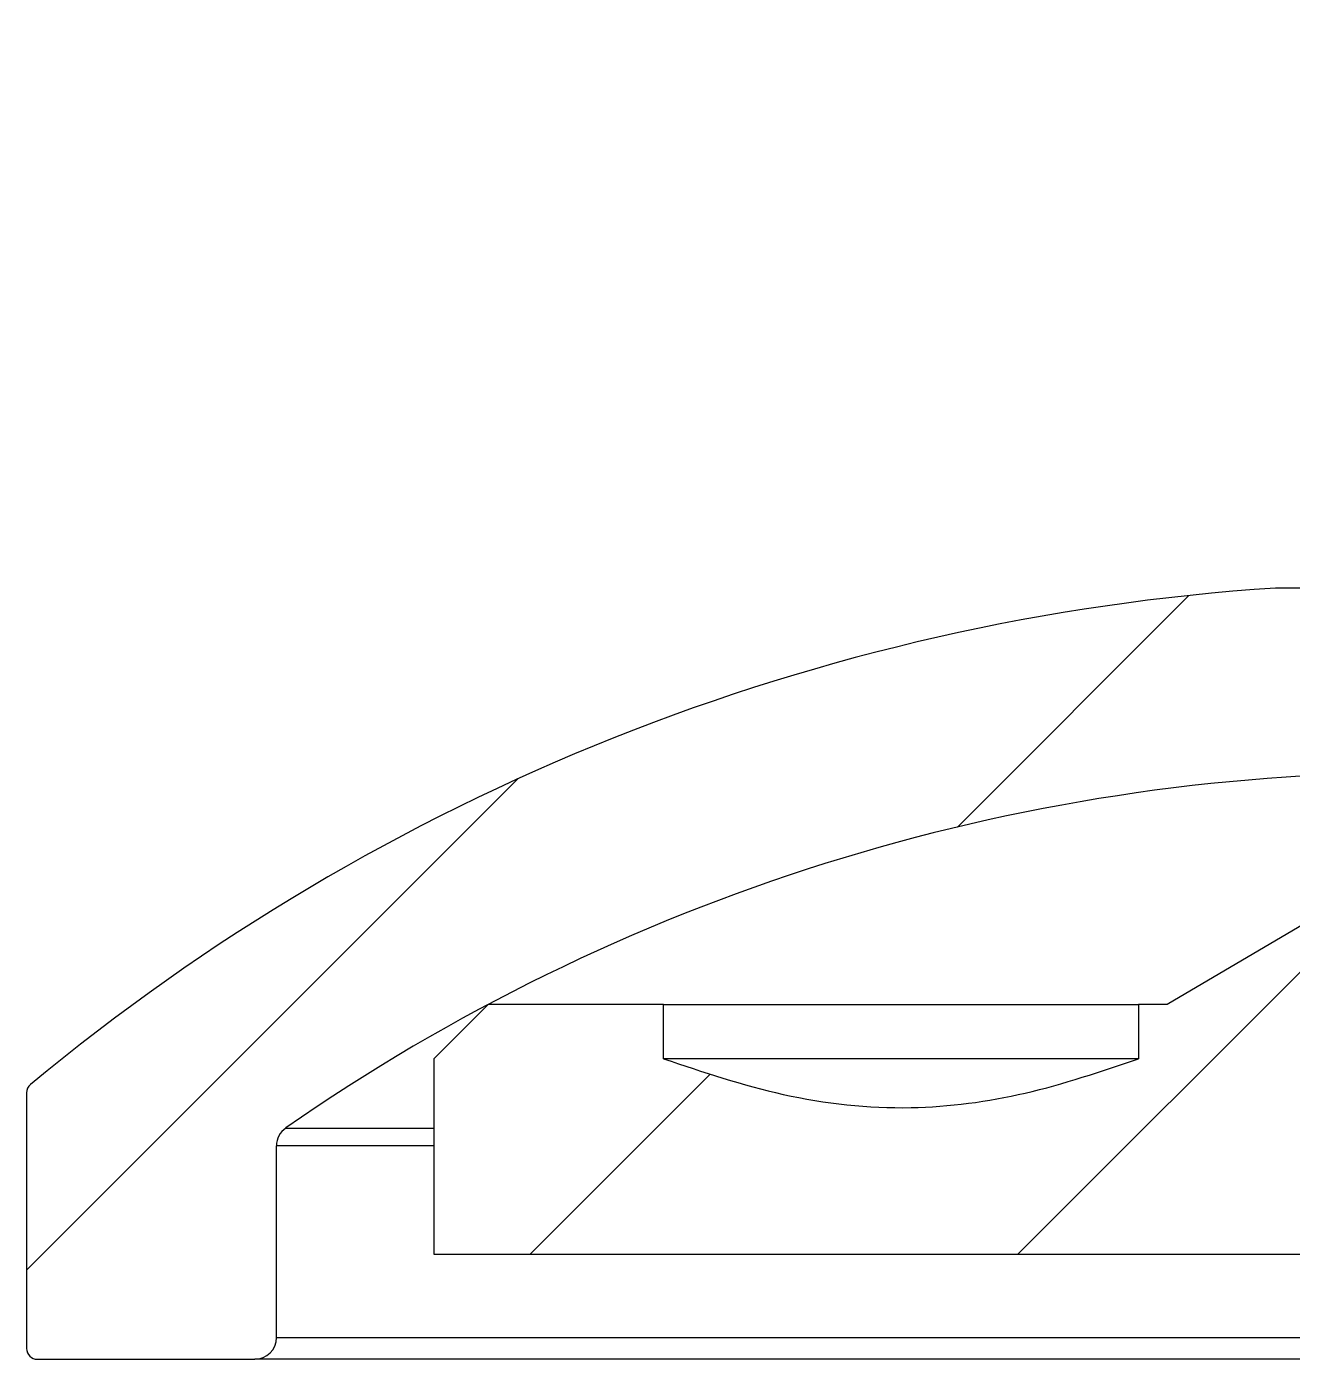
# Model space of a CAD drawing. Header units: millimetres. Extents: x 1051 to 2391, y -75 to 375.
# Drawn here: x 2096.99 to 2108.64, y 76.16 to 88.43 of the extents above; entities that cross this region are included whole.
import ezdxf

# ---------------------------------------------------------------- set-up
doc = ezdxf.new("R2010")
doc.units = ezdxf.units.MM
doc.layers.add('SolidLine', color=7, linetype='Continuous', lineweight=30)
pattern_1 = [(45, (1079.2685, -42.7154), (-2.245064, 2.245064), [])]

msp = doc.modelspace()

# ---------------------------------------------------------------- hatches: boundary and pattern name
at = {"layer": 'SolidLine', "linetype": 'Continuous', "lineweight": 18}
h = msp.add_hatch(dxfattribs=at)
h.set_pattern_fill('ANSI31', color=256, style=0)
h.set_pattern_definition(pattern_1)
edge = h.paths.add_edge_path(flags=0)
edge.add_spline(control_points=[(2112.489, 84.103), (2112.379, 84.04), (2112.269, 83.978), (2112.158, 83.915), (2112.089, 83.876), (2112.02, 83.836), (2111.95, 83.797), (2111.881, 83.758), (2111.812, 83.718), (2111.742, 83.679)], knot_values=[0, 0, 0, 0, 0.00038, 0.00038, 0.00038, 0.000619, 0.000619, 0.000619, 0.000859, 0.000859, 0.000859, 0.000859], weights=[1, 1, 1, 1, 1, 1, 1, 1, 1, 1], degree=3, periodic=0)
edge.add_line((2111.742, 83.679), (2111.742, 83.542))
edge.add_spline(control_points=[(2111.742, 83.542), (2111.854, 83.476), (2111.966, 83.41), (2112.077, 83.345), (2112.146, 83.304), (2112.214, 83.264), (2112.283, 83.224), (2112.352, 83.183), (2112.42, 83.143), (2112.489, 83.103)], knot_values=[0, 0, 0, 0, 0.000388, 0.000388, 0.000388, 0.000627, 0.000627, 0.000627, 0.000866, 0.000866, 0.000866, 0.000866], weights=[1, 1, 1, 1, 1, 1, 1, 1, 1, 1], degree=3, periodic=0)
edge.add_spline(control_points=[(2112.489, 83.103), (2112.379, 83.04), (2112.269, 82.978), (2112.158, 82.915), (2112.089, 82.876), (2112.02, 82.836), (2111.95, 82.797), (2111.881, 82.758), (2111.812, 82.718), (2111.742, 82.679)], knot_values=[0, 0, 0, 0, 0.00038, 0.00038, 0.00038, 0.000619, 0.000619, 0.000619, 0.000859, 0.000859, 0.000859, 0.000859], weights=[1, 1, 1, 1, 1, 1, 1, 1, 1, 1], degree=3, periodic=0)
edge.add_line((2111.742, 82.679), (2111.742, 82.214))
edge.add_arc((2111.242, 82.214), 0.5, 300.4655, 360, ccw=False)
edge.add_line((2111.496, 81.783), (2107.492, 79.428))
edge.add_line((2107.492, 79.428), (2107.229, 79.428))
edge.add_line((2107.229, 79.428), (2107.229, 78.928))
edge.add_spline(control_points=[(2107.229, 78.928), (2106.558, 78.683), (2105.848, 78.492), (2105.133, 78.478), (2104.36, 78.463), (2103.583, 78.662), (2102.856, 78.928)], knot_values=[0.000001, 0.000001, 0.000001, 0.000001, 0.002145, 0.002145, 0.002145, 0.004477, 0.004477, 0.004477, 0.004477], weights=[1, 1, 1, 1, 1, 1, 1], degree=3, periodic=0)
edge.add_line((2102.856, 78.928), (2102.856, 79.428))
edge.add_line((2102.856, 79.428), (2101.242, 79.428))
edge.add_line((2101.242, 79.428), (2100.742, 78.928))
edge.add_line((2100.742, 78.928), (2100.742, 77.128))
edge.add_line((2100.742, 77.128), (2112.742, 77.128))
edge.add_line((2112.742, 77.128), (2113.242, 77.628))
edge.add_line((2113.242, 77.628), (2113.242, 88.428))
edge.add_line((2113.242, 88.428), (2112.242, 88.428))
edge.add_line((2112.242, 88.428), (2112.129, 88.315))
edge.add_spline(control_points=[(2112.129, 88.315), (2112.18, 88.284), (2112.232, 88.254), (2112.283, 88.224), (2112.352, 88.183), (2112.42, 88.143), (2112.489, 88.103)], knot_values=[0.000448, 0.000448, 0.000448, 0.000448, 0.000627, 0.000627, 0.000627, 0.000866, 0.000866, 0.000866, 0.000866], weights=[1, 1, 1, 1, 1, 1, 1], degree=3, periodic=0)
edge.add_spline(control_points=[(2112.489, 88.103), (2112.379, 88.04), (2112.269, 87.978), (2112.158, 87.915), (2112.089, 87.876), (2112.02, 87.836), (2111.95, 87.797), (2111.881, 87.758), (2111.812, 87.718), (2111.742, 87.679)], knot_values=[0, 0, 0, 0, 0.00038, 0.00038, 0.00038, 0.000619, 0.000619, 0.000619, 0.000859, 0.000859, 0.000859, 0.000859], weights=[1, 1, 1, 1, 1, 1, 1, 1, 1, 1], degree=3, periodic=0)
edge.add_line((2111.742, 87.679), (2111.742, 87.542))
edge.add_spline(control_points=[(2111.742, 87.542), (2111.854, 87.476), (2111.966, 87.41), (2112.077, 87.345), (2112.146, 87.304), (2112.214, 87.264), (2112.283, 87.224), (2112.352, 87.183), (2112.42, 87.143), (2112.489, 87.103)], knot_values=[0, 0, 0, 0, 0.000388, 0.000388, 0.000388, 0.000627, 0.000627, 0.000627, 0.000866, 0.000866, 0.000866, 0.000866], weights=[1, 1, 1, 1, 1, 1, 1, 1, 1, 1], degree=3, periodic=0)
edge.add_spline(control_points=[(2112.489, 87.103), (2112.379, 87.04), (2112.269, 86.978), (2112.158, 86.915), (2112.089, 86.876), (2112.02, 86.836), (2111.95, 86.797), (2111.881, 86.758), (2111.812, 86.718), (2111.742, 86.679)], knot_values=[0, 0, 0, 0, 0.00038, 0.00038, 0.00038, 0.000619, 0.000619, 0.000619, 0.000859, 0.000859, 0.000859, 0.000859], weights=[1, 1, 1, 1, 1, 1, 1, 1, 1, 1], degree=3, periodic=0)
edge.add_line((2111.742, 86.679), (2111.742, 86.542))
edge.add_spline(control_points=[(2111.742, 86.542), (2111.854, 86.476), (2111.966, 86.41), (2112.077, 86.345), (2112.146, 86.304), (2112.214, 86.264), (2112.283, 86.224), (2112.352, 86.183), (2112.42, 86.143), (2112.489, 86.103)], knot_values=[0, 0, 0, 0, 0.000388, 0.000388, 0.000388, 0.000627, 0.000627, 0.000627, 0.000866, 0.000866, 0.000866, 0.000866], weights=[1, 1, 1, 1, 1, 1, 1, 1, 1, 1], degree=3, periodic=0)
edge.add_spline(control_points=[(2112.489, 86.103), (2112.379, 86.04), (2112.269, 85.978), (2112.158, 85.915), (2112.089, 85.876), (2112.02, 85.836), (2111.95, 85.797), (2111.881, 85.758), (2111.812, 85.718), (2111.742, 85.679)], knot_values=[0, 0, 0, 0, 0.00038, 0.00038, 0.00038, 0.000619, 0.000619, 0.000619, 0.000859, 0.000859, 0.000859, 0.000859], weights=[1, 1, 1, 1, 1, 1, 1, 1, 1, 1], degree=3, periodic=0)
edge.add_line((2111.742, 85.679), (2111.742, 85.542))
edge.add_spline(control_points=[(2111.742, 85.542), (2111.854, 85.476), (2111.966, 85.41), (2112.077, 85.345), (2112.146, 85.304), (2112.214, 85.264), (2112.283, 85.224), (2112.352, 85.183), (2112.42, 85.143), (2112.489, 85.103)], knot_values=[0, 0, 0, 0, 0.000388, 0.000388, 0.000388, 0.000627, 0.000627, 0.000627, 0.000866, 0.000866, 0.000866, 0.000866], weights=[1, 1, 1, 1, 1, 1, 1, 1, 1, 1], degree=3, periodic=0)
edge.add_spline(control_points=[(2112.489, 85.103), (2112.379, 85.04), (2112.269, 84.978), (2112.158, 84.915), (2112.089, 84.876), (2112.02, 84.836), (2111.95, 84.797), (2111.881, 84.758), (2111.812, 84.718), (2111.742, 84.679)], knot_values=[0, 0, 0, 0, 0.00038, 0.00038, 0.00038, 0.000619, 0.000619, 0.000619, 0.000859, 0.000859, 0.000859, 0.000859], weights=[1, 1, 1, 1, 1, 1, 1, 1, 1, 1], degree=3, periodic=0)
edge.add_line((2111.742, 84.679), (2111.742, 84.542))
edge.add_spline(control_points=[(2111.742, 84.542), (2111.854, 84.476), (2111.966, 84.41), (2112.077, 84.345), (2112.146, 84.304), (2112.214, 84.264), (2112.283, 84.224), (2112.352, 84.183), (2112.42, 84.143), (2112.489, 84.103)], knot_values=[0, 0, 0, 0, 0.000388, 0.000388, 0.000388, 0.000627, 0.000627, 0.000627, 0.000866, 0.000866, 0.000866, 0.000866], weights=[1, 1, 1, 1, 1, 1, 1, 1, 1, 1], degree=3, periodic=0)
h = msp.add_hatch(dxfattribs=at)
h.set_pattern_fill('ANSI31', color=256, style=0)
h.set_pattern_definition(pattern_1)
edge = h.paths.add_edge_path(flags=0)
edge.add_line((2109.805, 81.561), (2111.292, 81.561))
edge.add_line((2111.292, 81.561), (2111.292, 83.261))
edge.add_line((2111.292, 83.261), (2108.496, 83.261))
edge.add_arc((2108.496, 83.161), 0.1, 90, 93.7729)
edge.add_arc((2109.805, 63.304), 20, 93.7729, 129.7047)
edge.add_arc((2097.092, 78.614), 0.1, 129.7047, 180)
edge.add_line((2096.992, 78.614), (2096.992, 76.261))
edge.add_arc((2097.092, 76.261), 0.1, 180, 270)
edge.add_line((2097.092, 76.161), (2099.092, 76.161))
edge.add_arc((2099.092, 76.361), 0.2, 270, 360)
edge.add_line((2099.292, 76.361), (2099.292, 78.126))
edge.add_arc((2099.492, 78.126), 0.2, 124.8288, 180, ccw=False)
edge.add_arc((2109.805, 63.304), 18.257, 90, 124.8288, ccw=False)

# ---------------------------------------------------------------- linework, layer by layer
at = {"layer": 'SolidLine', "color": 7, "linetype": 'Continuous', "lineweight": 25}
for p, q in [((2111.292, 83.261), (2108.496, 83.261)), ((2111.496, 81.783), (2107.492, 79.428)), ((2101.242, 79.428), (2100.742, 78.928)), ((2102.856, 79.428), (2101.242, 79.428)), ((2102.856, 78.928), (2102.856, 79.428)), ((2102.856, 79.428), (2107.229, 79.428)), ((2107.229, 79.428), (2107.229, 78.928)), ((2107.492, 79.428), (2107.229, 79.428)), ((2100.742, 78.928), (2100.742, 77.128)), ((2107.229, 78.928), (2102.856, 78.928)), ((2096.992, 78.614), (2096.992, 76.261)), ((2099.292, 76.361), (2099.292, 78.126)), ((2100.742, 77.128), (2112.742, 77.128)), ((2099.292, 76.361), (2134.192, 76.361)), ((2097.092, 76.161), (2099.092, 76.161)), ((2134.392, 76.161), (2099.092, 76.161))]:
    msp.add_line(p, q, dxfattribs=at)
at = {"layer": 'SolidLine', "color": 8, "linetype": 'Continuous', "lineweight": 25}
for p, q in [((2099.378, 78.29), (2100.742, 78.29)), ((2100.742, 78.126), (2099.292, 78.126))]:
    msp.add_line(p, q, dxfattribs=at)
at = {"layer": 'SolidLine', "color": 7, "linetype": 'Continuous', "lineweight": 25}
for centre, radius, start, end in [((2109.805, 63.304), 20, 93.7729, 129.7047), ((2108.496, 83.161), 0.1, 90, 93.7729), ((2109.805, 63.304), 18.257, 90, 124.8288), ((2097.092, 78.614), 0.1, 129.7047, 180), ((2099.492, 78.126), 0.2, 124.8288, 180), ((2099.092, 76.361), 0.2, 270, 0), ((2097.092, 76.261), 0.1, 180, 270)]:
    msp.add_arc(centre, radius, start, end, dxfattribs=at)
msp.add_open_spline([(2102.856, 78.928), (2103.219, 78.806), (2103.957, 78.557), (2105.093, 78.432), (2106.204, 78.581), (2106.884, 78.811), (2107.229, 78.928)], degree=3, knots=[0, 0, 0, 0, 0.256254, 0.520083, 0.75617, 1, 1, 1, 1], dxfattribs=at)

doc.saveas('drawing.dxf')
